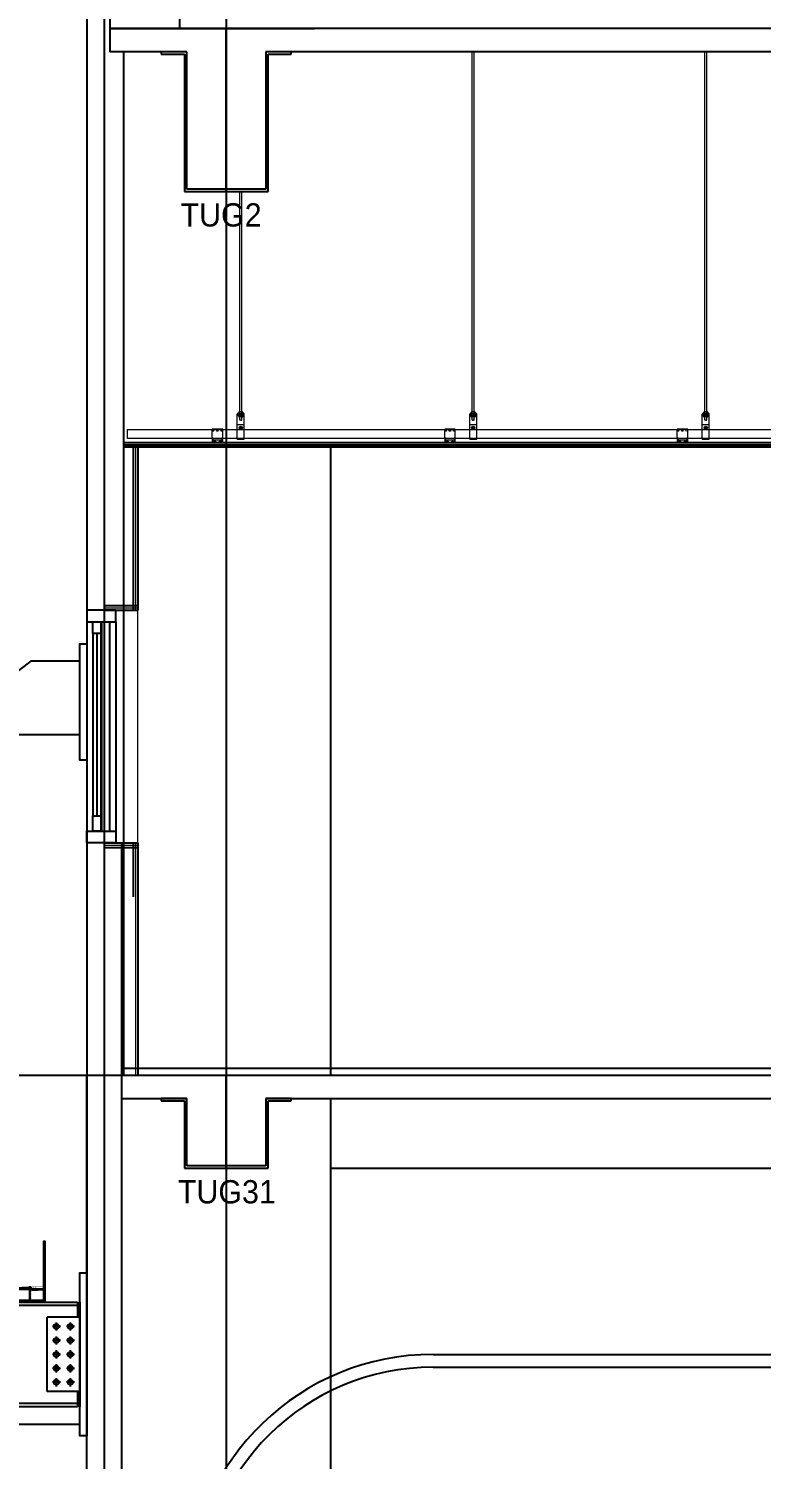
# Model space of a CAD drawing. Extents: x 152195838 to 323921156, y 365159662 to 730681027.
# Drawn here: x 160280520 to 160283672, y 365314912 to 365321063 of the extents above; entities that cross this region are included whole.
import ezdxf
from ezdxf.enums import TextEntityAlignment as Align

# ---------------------------------------------------------------- set-up
doc = ezdxf.new("R2010")
doc.units = 0
doc.header["$MEASUREMENT"] = 0
doc.linetypes.add('CEN', pattern=[63, 60, -1, 1, -1])
doc.linetypes.add('main-sec$0$CONTIN', pattern=[0])
doc.layers.get('0').update_dxf_attribs({"linetype": 'CONTINUOUS'})
doc.layers.get('Defpoints').update_dxf_attribs({"linetype": 'CONTINUOUS'})
for name, color, linetype in [('4A.TEC CEN', 1, 'CEN'), ('4A.TEC 단열재', 252, 'CONTINUOUS'), ('4A.TEC 마감선 2', 5, 'CONTINUOUS'), ('4A.TEC 벽체 3', 4, 'CONTINUOUS'), ('4WID', 4, 'CONTINUOUS'), ('ELE', 4, 'CONTINUOUS'), ('FIN', 6, 'CONTINUOUS'), ('k-BESTO', 4, 'CONTINUOUS'), ('main-sec$0$5', 5, 'CONTINUOUS'), ('main-sec$0$6', 6, 'CONTINUOUS'), ('main-sec$0$7', 3, 'CONTINUOUS'), ('main-sec$0$BOLT', 8, 'CONTINUOUS'), ('main-sec$0$COR', 4, 'CONTINUOUS'), ('main-sec$0$EMBEDDED', 4, 'CONTINUOUS'), ('main-sec$0$FIN', 6, 'CONTINUOUS'), ('main-sec$0$INSUL', 8, 'CONTINUOUS'), ('main-sec$0$MAIN', 1, 'CONTINUOUS'), ('main-sec$0$MAIN G', 2, 'CONTINUOUS'), ('main-sec$0$PNL', 7, 'CONTINUOUS'), ('main-sec$0$TPOSHEET', 7, 'CONTINUOUS'), ('main-sec$0$WEB_PL', 1, 'CONTINUOUS'), ('main-sec$0$~FLASHING', 4, 'CONTINUOUS'), ('OHD', 4, 'CONTINUOUS'), ('㈜SE&C 기둥', 2, 'CONTINUOUS'), ('㈜SE&C 벽체 1', 2, 'CONTINUOUS'), ('㈜SE&C 벽체 4', 7, 'CONTINUOUS'), ('㈜SE&C 심볼', 7, 'CONTINUOUS')]:
    doc.layers.add(name, color=color, linetype=linetype)
doc.layers.add('CEIL', color=9, linetype='CONTINUOUS', lineweight=0)
doc.layers.add('DEFPOINT', color=135, linetype='CONTINUOUS', plot=False)
doc.styles.add('돋움', font='')
doc.styles.get('돋움').set_extended_font_data('돋움')

# ---------------------------------------------------------------- blocks, each defined once
blk = doc.blocks.new('main-sec$0$A$C51EC2C76')
at = {"layer": 'main-sec$0$6'}
for p, q in [((25.1, 55.9), (25.4, 56.2)), ((33.3, 55.9), (25.1, 55.9)), ((25.1, 55.2), (25.1, 55.9)), ((25.1, 53.5), (25.1, 55.2)), ((33.3, 53.5), (25.1, 53.5)), ((25.4, 56.2), (32.9, 56.2)), ((31.8, 50.3), (26.6, 44.9)), ((31.8, 46.6), (26.6, 41.1)), ((31.8, 43.1), (26.6, 37.7)), ((31.8, 39.6), (26.6, 34.2)), ((31.8, 36.4), (26.6, 31)), ((31.8, 33.1), (26.6, 27.6)), ((31.8, 29.7), (26.6, 24.3)), ((31.8, 26.4), (26.6, 20.9)), ((31.8, 23.2), (26.6, 17.7)), ((31.8, 19.9), (26.6, 14.5)), ((31.8, 16.7), (26.6, 11.2)), ((31.8, 13.2), (26.6, 7.8)), ((31.8, 9.4), (26.6, 3.9)), ((27.2, 55.9), (27.2, 53.5)), ((28.6, 0.6), (28.6, 52.9)), ((28.6, 0.6), (29.2, 0)), ((29.2, 0), (29.8, 0.6)), ((29.8, 0.6), (29.8, 52.9)), ((31.1, 55.9), (31.1, 53.5)), ((32.9, 56.2), (33.3, 55.9)), ((33.3, 55.9), (33.3, 53.5))]:
    blk.add_line(p, q, dxfattribs=at)
at = {"layer": 'main-sec$0$6', "const_width": 0.71}
for points in [[(0.2, 54.1), (2.4, 52.9), (4.9, 52.9), (5.1, 53.1), (5.4, 53.7), (5.7, 54.1), (6, 54.5), (6.9, 55.1), (7.7, 55.3), (8.1, 55.3), (9, 55.1), (9.8, 54.4), (10, 54.1), (10.4, 53.5), (10.6, 53.1), (11.1, 52.9), (13.1, 52.9), (14.8, 52.9), (16.1, 52.9), (16.3, 53.3), (16.7, 54.1), (17.4, 55), (18.2, 55.7), (18.7, 55.9), (19.6, 56.2), (20.4, 56.1), (21.5, 55.8), (22.3, 55.1), (22.9, 54.5), (23.1, 54.1), (23.4, 53.6), (23.6, 53.2), (24.1, 52.9), (25.6, 52.9), (27.5, 52.9), (29.2, 52.9)], [(58.3, 54.1), (56.1, 52.9), (53.5, 52.9), (53.3, 53.1), (53, 53.7), (52.8, 54.1), (52.5, 54.5), (51.6, 55.1), (50.7, 55.3), (50.4, 55.3), (49.5, 55.1), (48.7, 54.4), (48.4, 54.1), (48.1, 53.5), (47.9, 53.1), (47.4, 52.9), (45.4, 52.9), (43.7, 52.9), (42.4, 52.9), (42.2, 53.3), (41.8, 54.1), (41.1, 55), (40.3, 55.7), (39.8, 55.9), (38.8, 56.2), (38, 56.1), (37, 55.8), (36.1, 55.1), (35.6, 54.5), (35.3, 54.1), (35.1, 53.6), (34.9, 53.2), (34.3, 52.9), (32.9, 52.9), (30.9, 52.9), (29.2, 52.9)]]:
    blk.add_lwpolyline(points, dxfattribs=at)
blk = doc.blocks.new('rwe')
at = {"layer": 'main-sec$0$5'}
blk.add_lwpolyline([(8534461.5, -367782), (8539709.5, -367980.3), (8539709.5, -368030.3), (8534459.5, -367831.9), (8534459.5, -367756.9), (8534409.5, -367756.9), (8534409.5, -368856.9), (8540409.5, -368856.9)], dxfattribs=at)
at = {"layer": 'main-sec$0$7', "color": 8}
for points in [[(8540409.5, -365576.9), (8540199.5, -365576.9), (8539949.5, -365764.4), (8539955.5, -365772.4)], [(8540039.5, -365884.4), (8540045.1, -365891.9), (8540409.5, -365891.9)]]:
    blk.add_lwpolyline(points, dxfattribs=at)
at = {"layer": 'main-sec$0$BOLT', "color": 8, "linetype": 'Continuous'}
for p, q in [((8540326.9, -368436.9), (8540292.1, -368436.9)), ((8540309.5, -368454.3), (8540309.5, -368419.5)), ((8540386.9, -368436.9), (8540352.1, -368436.9)), ((8540369.5, -368454.3), (8540369.5, -368419.5)), ((8540326.9, -368496.9), (8540292.1, -368496.9)), ((8540309.5, -368514.3), (8540309.5, -368479.5)), ((8540386.9, -368496.9), (8540352.1, -368496.9)), ((8540369.5, -368514.3), (8540369.5, -368479.5)), ((8540326.9, -368556.9), (8540292.1, -368556.9)), ((8540309.5, -368574.3), (8540309.5, -368539.5)), ((8540386.9, -368556.9), (8540352.1, -368556.9)), ((8540369.5, -368574.3), (8540369.5, -368539.5)), ((8540326.9, -368616.9), (8540292.1, -368616.9)), ((8540309.5, -368634.3), (8540309.5, -368599.5)), ((8540386.9, -368616.9), (8540352.1, -368616.9)), ((8540369.5, -368634.3), (8540369.5, -368599.5)), ((8540326.9, -368676.9), (8540292.1, -368676.9)), ((8540309.5, -368694.3), (8540309.5, -368659.5)), ((8540386.9, -368676.9), (8540352.1, -368676.9)), ((8540369.5, -368694.3), (8540369.5, -368659.5))]:
    blk.add_line(p, q, dxfattribs=at)
for centre in [(8540309.5, -368436.9), (8540369.5, -368436.9), (8540309.5, -368496.9), (8540369.5, -368496.9), (8540309.5, -368556.9), (8540369.5, -368556.9), (8540309.5, -368616.9), (8540369.5, -368616.9), (8540309.5, -368676.9), (8540369.5, -368676.9)]:
    blk.add_circle(centre, 11, dxfattribs=at)
at = {"layer": 'main-sec$0$COR'}
blk.add_lwpolyline([(8539614.5, -368025.2), (8539614.5, -368326.9), (8540254.5, -368326.9), (8540254.5, -368069.5), (8540259.5, -368069.5), (8540259.5, -368331.9), (8539609.5, -368331.9), (8539609.5, -368030.1)], dxfattribs=at)
at = {"layer": 'main-sec$0$EMBEDDED', "color": 8}
for points in [[(8540439.5, -366001.9), (8540409.5, -366001.9), (8540409.5, -365501.9), (8540439.5, -365501.9)], [(8540439.5, -368906.9), (8540409.5, -368906.9), (8540409.5, -368206.9), (8540439.5, -368206.9)]]:
    blk.add_lwpolyline(points, close=True, dxfattribs=at)
at = {"layer": 'main-sec$0$FIN'}
blk.add_line((8540259.5, -368279), (8540202.8, -368281.9), dxfattribs=at)
at = {"layer": 'main-sec$0$INSUL'}
for p, q in [((8540040.8, -368270.9), (8540203.3, -368270.9)), ((8540040.8, -368271.8), (8540203.3, -368271.8))]:
    blk.add_line(p, q, dxfattribs=at)
at = {"layer": 'main-sec$0$MAIN', "color": 8, "linetype": 'Continuous'}
for p, q in [((8540409.5, -368331.9), (8540409.5, -368396.9)), ((8540409.5, -368716.9), (8540409.5, -368781.9))]:
    blk.add_line(p, q, dxfattribs=at)
at = {"layer": 'main-sec$0$MAIN', "color": 8, "linetype": 'main-sec$0$CONTIN'}
blk.add_line((8540409.5, -368396.9), (8540409.5, -368716.9), dxfattribs=at)
at = {"layer": 'main-sec$0$MAIN G'}
for p, q in [((8540399.5, -368331.9), (8540399.5, -368396.9)), ((8540399.5, -368716.9), (8540399.5, -368781.9))]:
    blk.add_line(p, q, dxfattribs=at)
for points in [[(8540399.5, -368781.9), (8534509.5, -368781.9), (8534509.5, -368331.9), (8540399.5, -368331.9)], [(8540399.5, -368767.9), (8534509.5, -368767.9), (8534509.5, -368345.9), (8540399.5, -368345.9)]]:
    blk.add_lwpolyline(points, dxfattribs=at)
at = {"layer": 'main-sec$0$MAIN G', "color": 8}
for points in [[(8540409.5, -368331.9), (8540409.5, -368331.9), (8540409.5, -368781.9), (8540409.5, -368781.9)], [(8540409.5, -368345.9), (8540409.5, -368345.9), (8540409.5, -368767.9), (8540409.5, -368767.9)]]:
    blk.add_lwpolyline(points, dxfattribs=at)
at = {"layer": 'main-sec$0$PNL'}
for p, q in [((8540254.5, -368276.9), (8539668, -368276.9)), ((8540254.5, -368277.9), (8539668, -368277.9)), ((8540254.5, -368325.9), (8539618, -368325.9)), ((8540254.5, -368326.9), (8539618, -368326.9)), ((8539668, -368331.9), (8540259.5, -368331.9))]:
    blk.add_line(p, q, dxfattribs=at)
at = {"layer": 'main-sec$0$TPOSHEET', "const_width": 1.5}
for points in [[(8540251.6, -368069.9), (8540251.6, -368265.4), (8540171.1, -368265.4), (8540152.6, -368268.4), (8540113.7, -368268.4)], [(8540251.4, -368272.9), (8539667.5, -368272.9)], [(8539667.5, -368272.9), (8540201.6, -368272.9)]]:
    blk.add_lwpolyline(points, dxfattribs=at)
at = {"layer": 'main-sec$0$WEB_PL', "color": 8, "linetype": 'Continuous'}
for p, q in [((8540409.5, -368396.9), (8540269.5, -368396.9)), ((8540269.5, -368716.9), (8540269.5, -368396.9)), ((8540409.5, -368716.9), (8540269.5, -368716.9))]:
    blk.add_line(p, q, dxfattribs=at)
at = {"layer": 'main-sec$0$~FLASHING'}
blk.add_lwpolyline([(8540155.5, -368326.9), (8540155.5, -368327.9), (8540254.5, -368327.9, 0.414214), (8540255.5, -368326.9), (8540255.5, -368227.9), (8540254.5, -368227.9), (8540254.5, -368326.9)], format="xyb", close=True, dxfattribs=at)
at = {"layer": 'main-sec$0$TPOSHEET', "xscale": -1}
blk.add_blockref('main-sec$0$A$C51EC2C76', (8540224.1, -368323.8), dxfattribs=at)
blk = doc.blocks.new('zw$3958')
at = {"layer": 'OHD', "color": 4}
for p, q in [((1202.4, 3855, -34510), (4505.4, 3855, -34510)), ((1202.4, 3800, -34510), (4505.4, 3800, -34510))]:
    blk.add_line(p, q, dxfattribs=at)
for radius, end in [(1055, 177.91988), (1000, 179.50757)]:
    blk.add_arc((1202.4, 2800, -34510), radius, 90, end, dxfattribs=at)
blk = doc.blocks.new('zw$BDDA')
at = {"layer": '4WID'}
for p, q in [((0, 950), (0, 50)), ((125, 950), (125, 50))]:
    blk.add_line(p, q, dxfattribs=at)
at = {"layer": '4WID', "color": 253}
for p, q in [((64, 950), (64, 50)), ((99, 50), (99, 950)), ((43.5, 900), (43.5, 115))]:
    blk.add_line(p, q, dxfattribs=at)
at = {"layer": '4WID', "color": 251}
for p, q in [((26, 900), (26, 115)), ((61, 900), (61, 115))]:
    blk.add_line(p, q, dxfattribs=at)
at = {"layer": '4WID'}
for points in [[(0, 950), (125, 950), (125, 1000), (0, 1000), (0, 950)], [(26, 900), (26, 950), (61, 950), (61, 900), (26, 900)], [(26, 115), (61, 115), (61, 50), (26, 50), (26, 115)], [(0, 50), (125, 50), (125, 0), (0, 0), (0, 50)]]:
    blk.add_lwpolyline(points, dxfattribs=at)
blk = doc.blocks.new('A$Cb64c31fe')
at = {"layer": 'Defpoints'}
for p, q in [((0, 574.7), (760, 574.7)), ((380, 174.7), (380, 574.7))]:
    blk.add_line(p, q, dxfattribs=at)
at = {"layer": 'k-BESTO'}
for p, q in [((100, 474.7), (100, 464.7)), ((210, 474.7), (100, 474.7)), ((100, 474.7), (100, 474.7)), ((100, 464.7), (200, 464.7)), ((200, 464.7), (200, 174.7)), ((210, 184.7), (210, 474.7)), ((660, 474.7), (550, 474.7)), ((550, 474.7), (550, 184.7)), ((560, 174.7), (560, 464.7)), ((560, 464.7), (660, 464.7)), ((660, 464.7), (660, 474.7)), ((550, 184.7), (210, 184.7)), ((200, 174.7), (560, 174.7))]:
    blk.add_line(p, q, dxfattribs=at)
at = {"layer": 'DEFPOINT', "linetype": 'ByBlock', "style": '돋움'}
blk.add_text('TUG31', height=100, dxfattribs=at).set_placement((172, 73.8), align=Align.MIDDLE_LEFT)
blk = doc.blocks.new('A$Cfcc944ae')
at = {"layer": 'Defpoints'}
for p, q in [((0, 924.7), (760, 924.7)), ((380, 224.7), (380, 924.7))]:
    blk.add_line(p, q, dxfattribs=at)
at = {"layer": 'k-BESTO'}
for p, q in [((100, 824.7), (100, 814.7)), ((210, 824.7), (100, 824.7)), ((100, 824.7), (100, 824.7)), ((100, 814.7), (200, 814.7)), ((200, 814.7), (200, 224.7)), ((210, 234.7), (210, 824.7)), ((660, 824.7), (550, 824.7)), ((550, 824.7), (550, 234.7)), ((560, 224.7), (560, 814.7)), ((560, 814.7), (660, 814.7)), ((660, 814.7), (660, 824.7)), ((200, 224.7), (560, 224.7)), ((550, 234.7), (210, 234.7))]:
    blk.add_line(p, q, dxfattribs=at)
at = {"layer": 'DEFPOINT', "linetype": 'ByBlock', "style": '돋움'}
blk.add_text('TUG2', height=100, dxfattribs=at).set_placement((183.6, 123.8), align=Align.MIDDLE_LEFT)
blk = doc.blocks.new('dwg4BB8')
at = {"layer": '4A.TEC 단열재'}
blk.add_lwpolyline([(22060, 5500), (22060, 9900)], dxfattribs=at)
at = {"layer": '4A.TEC 마감선 2'}
for p, q in [((21975, 7520), (22120, 7520)), ((21975, 7500), (22120, 7500)), ((21975, 6500), (22120, 6500)), ((21975, 6480), (22120, 6480)), ((22050, 5530), (33950, 5530))]:
    blk.add_line(p, q, dxfattribs=at)
at = {"layer": '4A.TEC 마감선 2', "color": 254, "lineweight": 0, "ltscale": 15}
for p, q in [((21975, 7510), (22120, 7510)), ((22120, 6500), (22120, 7500)), ((21975, 6490), (22120, 6490))]:
    blk.add_line(p, q, dxfattribs=at)
at = {"layer": '4A.TEC 마감선 2'}
for points in [[(22100, 8200), (22100, 7500)], [(22120, 8200), (22120, 7500)], [(22100, 6500), (22100, 6267.7)], [(22120, 6500), (22120, 5500)]]:
    blk.add_lwpolyline(points, dxfattribs=at)
at = {"layer": '4A.TEC 마감선 2', "color": 254, "lineweight": 0, "ltscale": 15}
for points in [[(22110, 8200), (22110, 7500)], [(22110, 6500), (22110, 5500)]]:
    blk.add_lwpolyline(points, dxfattribs=at)
at = {"layer": 'CEIL'}
for p, q in [((23558.2, 8343.4), (23558.2, 9900)), ((23567.2, 8343.4), (23567.2, 9900)), ((24558.2, 8343.4), (24558.2, 9900)), ((24567.2, 8343.4), (24567.2, 9900)), ((22558.2, 8343.4), (22558.2, 9300)), ((22567.2, 8343.4), (22567.2, 9300)), ((22547.7, 8235), (22547.7, 8343.4)), ((22577.7, 8343.4), (22547.7, 8343.4)), ((22547.7, 8339.4), (22577.7, 8339.4)), ((22576.2, 8345.4), (22549.2, 8345.4)), ((22549.2, 8345.4), (22549.2, 8343.4)), ((22549.2, 8337.4), (22549.2, 8339.4)), ((22549.2, 8337.4), (22576.2, 8337.4)), ((22553.7, 8349.9), (22553.7, 8345.4)), ((22553.7, 8332.9), (22553.7, 8337.4)), ((22569.7, 8351.9), (22555.7, 8351.9)), ((22569.7, 8330.9), (22555.7, 8330.9)), ((22558.2, 8317.9), (22558.2, 8339.4)), ((22565.2, 8315.9), (22560.2, 8315.9)), ((22567.2, 8317.9), (22567.2, 8339.4)), ((22571.7, 8349.9), (22571.7, 8345.4)), ((22571.7, 8332.9), (22571.7, 8337.4)), ((22576.2, 8345.4), (22576.2, 8343.4)), ((22576.2, 8337.4), (22576.2, 8339.4)), ((22577.7, 8235), (22577.7, 8343.4)), ((23547.7, 8235), (23547.7, 8343.4)), ((23577.7, 8343.4), (23547.7, 8343.4)), ((23547.7, 8339.4), (23577.7, 8339.4)), ((23576.2, 8345.4), (23549.2, 8345.4)), ((23549.2, 8345.4), (23549.2, 8343.4)), ((23549.2, 8337.4), (23549.2, 8339.4)), ((23549.2, 8337.4), (23576.2, 8337.4)), ((23553.7, 8349.9), (23553.7, 8345.4)), ((23553.7, 8332.9), (23553.7, 8337.4)), ((23569.7, 8351.9), (23555.7, 8351.9)), ((23569.7, 8330.9), (23555.7, 8330.9)), ((23558.2, 8317.9), (23558.2, 8339.4)), ((23565.2, 8315.9), (23560.2, 8315.9)), ((23567.2, 8317.9), (23567.2, 8339.4)), ((23571.7, 8349.9), (23571.7, 8345.4)), ((23571.7, 8332.9), (23571.7, 8337.4)), ((23576.2, 8345.4), (23576.2, 8343.4)), ((23576.2, 8337.4), (23576.2, 8339.4)), ((23577.7, 8235), (23577.7, 8343.4)), ((24547.7, 8235), (24547.7, 8343.4)), ((24577.7, 8343.4), (24547.7, 8343.4)), ((24547.7, 8339.4), (24577.7, 8339.4)), ((24576.2, 8345.4), (24549.2, 8345.4)), ((24549.2, 8345.4), (24549.2, 8343.4)), ((24549.2, 8337.4), (24549.2, 8339.4)), ((24549.2, 8337.4), (24576.2, 8337.4)), ((24553.7, 8349.9), (24553.7, 8345.4)), ((24553.7, 8332.9), (24553.7, 8337.4)), ((24569.7, 8351.9), (24555.7, 8351.9)), ((24569.7, 8330.9), (24555.7, 8330.9)), ((24558.2, 8317.9), (24558.2, 8339.4)), ((24565.2, 8315.9), (24560.2, 8315.9)), ((24567.2, 8317.9), (24567.2, 8339.4)), ((24571.7, 8349.9), (24571.7, 8345.4)), ((24571.7, 8332.9), (24571.7, 8337.4)), ((24576.2, 8345.4), (24576.2, 8343.4)), ((24576.2, 8337.4), (24576.2, 8339.4)), ((24577.7, 8235), (24577.7, 8343.4)), ((22075, 8238), (22075, 8276)), ((22485.2, 8278), (22440.2, 8278)), ((22440.2, 8243), (22440.2, 8278)), ((22443.1, 8269), (22440.2, 8269)), ((22445.2, 8238), (22440.2, 8243)), ((22447.2, 8269), (22444.1, 8269)), ((22447.2, 8273.7), (22447.2, 8278)), ((22447.2, 8269), (22447.2, 8272.4)), ((22459.2, 8273.7), (22459.2, 8278)), ((22459.2, 8269), (22459.2, 8272.4)), ((22462.4, 8269), (22459.2, 8269)), ((22466.2, 8269), (22463.7, 8269)), ((22466.2, 8273.7), (22466.2, 8278)), ((22466.2, 8269), (22466.2, 8272.4)), ((22478.2, 8273.7), (22478.2, 8278)), ((22478.2, 8269), (22478.2, 8272.4)), ((22480.6, 8269), (22478.2, 8269)), ((22480.2, 8238), (22485.2, 8243)), ((22485.2, 8269), (22482.2, 8269)), ((22485.2, 8243), (22485.2, 8278)), ((22577.7, 8295.8), (22547.7, 8295.8)), ((22555.7, 8283.3), (22569.7, 8283.3)), ((22562.7, 8276.7), (22562.7, 8290.3)), ((23485.2, 8278), (23440.2, 8278)), ((23440.2, 8243), (23440.2, 8278)), ((23443.1, 8269), (23440.2, 8269)), ((23445.2, 8238), (23440.2, 8243)), ((23447.2, 8269), (23444.1, 8269)), ((23447.2, 8273.7), (23447.2, 8278)), ((23447.2, 8269), (23447.2, 8272.4)), ((23459.2, 8273.7), (23459.2, 8278)), ((23459.2, 8269), (23459.2, 8272.4)), ((23462.4, 8269), (23459.2, 8269)), ((23466.2, 8269), (23463.7, 8269)), ((23466.2, 8273.7), (23466.2, 8278)), ((23466.2, 8269), (23466.2, 8272.4)), ((23478.2, 8273.7), (23478.2, 8278)), ((23478.2, 8269), (23478.2, 8272.4)), ((23480.6, 8269), (23478.2, 8269)), ((23480.2, 8238), (23485.2, 8243)), ((23485.2, 8269), (23482.2, 8269)), ((23485.2, 8243), (23485.2, 8278)), ((23577.7, 8295.8), (23547.7, 8295.8)), ((23555.7, 8283.3), (23569.7, 8283.3)), ((23562.7, 8276.7), (23562.7, 8290.3)), ((24440.2, 8243), (24440.2, 8278)), ((24485.2, 8278), (24440.2, 8278)), ((24443.1, 8269), (24440.2, 8269)), ((24445.2, 8238), (24440.2, 8243)), ((24447.2, 8269), (24444.1, 8269)), ((24447.2, 8273.7), (24447.2, 8278)), ((24447.2, 8269), (24447.2, 8272.4)), ((24459.2, 8273.7), (24459.2, 8278)), ((24459.2, 8269), (24459.2, 8272.4)), ((24462.4, 8269), (24459.2, 8269)), ((24466.2, 8269), (24463.7, 8269)), ((24466.2, 8273.7), (24466.2, 8278)), ((24466.2, 8269), (24466.2, 8272.4)), ((24478.2, 8273.7), (24478.2, 8278)), ((24478.2, 8269), (24478.2, 8272.4)), ((24480.6, 8269), (24478.2, 8269)), ((24480.2, 8238), (24485.2, 8243)), ((24485.2, 8269), (24482.2, 8269)), ((24485.2, 8243), (24485.2, 8278)), ((24577.7, 8295.8), (24547.7, 8295.8)), ((24555.7, 8283.3), (24569.7, 8283.3)), ((24562.7, 8276.7), (24562.7, 8290.3)), ((22440.2, 8238), (22440.2, 8219)), ((22445.2, 8238), (22440.2, 8238)), ((22440.2, 8219), (22446.2, 8219)), ((22442.2, 8236), (22442.2, 8221)), ((22445.2, 8236), (22442.2, 8236)), ((22483.2, 8230), (22442.2, 8230)), ((22442.2, 8221), (22444.5, 8221)), ((22445.2, 8236), (22445.2, 8238)), ((22456.2, 8219), (22469.2, 8219)), ((22457.9, 8221), (22467.5, 8221)), ((22479.2, 8219), (22485.2, 8219)), ((22485.2, 8238), (22480.2, 8238)), ((22480.2, 8236), (22480.2, 8238)), ((22483.2, 8236), (22480.2, 8236)), ((22480.9, 8221), (22483.2, 8221)), ((22483.2, 8221), (22483.2, 8236)), ((22485.2, 8219), (22485.2, 8238)), ((22547.7, 8235), (22577.7, 8235)), ((23445.2, 8238), (23440.2, 8238)), ((23440.2, 8238), (23440.2, 8219)), ((23440.2, 8219), (23446.2, 8219)), ((23445.2, 8236), (23442.2, 8236)), ((23442.2, 8236), (23442.2, 8221)), ((23483.2, 8230), (23442.2, 8230)), ((23442.2, 8221), (23444.5, 8221)), ((23445.2, 8236), (23445.2, 8238)), ((23456.2, 8219), (23469.2, 8219)), ((23457.9, 8221), (23467.5, 8221)), ((23479.2, 8219), (23485.2, 8219)), ((23480.2, 8236), (23480.2, 8238)), ((23485.2, 8238), (23480.2, 8238)), ((23483.2, 8236), (23480.2, 8236)), ((23480.9, 8221), (23483.2, 8221)), ((23483.2, 8221), (23483.2, 8236)), ((23485.2, 8219), (23485.2, 8238)), ((23547.7, 8235), (23577.7, 8235)), ((24440.2, 8238), (24440.2, 8219)), ((24445.2, 8238), (24440.2, 8238)), ((24440.2, 8219), (24446.2, 8219)), ((24442.2, 8236), (24442.2, 8221)), ((24445.2, 8236), (24442.2, 8236)), ((24483.2, 8230), (24442.2, 8230)), ((24442.2, 8221), (24444.5, 8221)), ((24445.2, 8236), (24445.2, 8238)), ((24456.2, 8219), (24469.2, 8219)), ((24457.9, 8221), (24467.5, 8221)), ((24479.2, 8219), (24485.2, 8219)), ((24485.2, 8238), (24480.2, 8238)), ((24480.2, 8236), (24480.2, 8238)), ((24483.2, 8236), (24480.2, 8236)), ((24480.9, 8221), (24483.2, 8221)), ((24483.2, 8221), (24483.2, 8236)), ((24485.2, 8219), (24485.2, 8238)), ((24547.7, 8235), (24577.7, 8235))]:
    blk.add_line(p, q, dxfattribs=at)
for points in [[(22075, 8276), (33975, 8276)], [(33975, 8238), (22075, 8238)]]:
    blk.add_lwpolyline(points, dxfattribs=at)
for centre, radius in [((22562.7, 8283.3), 7), ((22562.7, 8283.3), 5), ((23562.7, 8283.3), 7), ((23562.7, 8283.3), 5), ((24562.7, 8283.3), 7), ((24562.7, 8283.3), 5)]:
    blk.add_circle(centre, radius, dxfattribs=at)
for centre, radius, start, end in [((22555.7, 8349.9), 2, 90, 180), ((22555.7, 8332.9), 2, 180, 270), ((22560.2, 8317.9), 2, 180, 270), ((22565.2, 8317.9), 2, 270, 0), ((22565.2, 8317.9), 2, 270, 0), ((22569.7, 8349.9), 2, 0, 90), ((22569.7, 8332.9), 2, 270, 0), ((23555.7, 8349.9), 2, 90, 180), ((23555.7, 8332.9), 2, 180, 270), ((23560.2, 8317.9), 2, 180, 270), ((23565.2, 8317.9), 2, 270, 0), ((23565.2, 8317.9), 2, 270, 0), ((23569.7, 8349.9), 2, 0, 90), ((23569.7, 8332.9), 2, 270, 0), ((24555.7, 8349.9), 2, 90, 180), ((24555.7, 8332.9), 2, 180, 270), ((24560.2, 8317.9), 2, 180, 270), ((24565.2, 8317.9), 2, 270, 0), ((24565.2, 8317.9), 2, 270, 0), ((24569.7, 8349.9), 2, 0, 90), ((24569.7, 8332.9), 2, 270, 0), ((22451.2, 8219), 7, 16.60155, 163.39845), ((22451.2, 8219), 5, 0, 180), ((22474.2, 8219), 7, 16.60155, 163.39845), ((22474.2, 8219), 5, 0, 180), ((23451.2, 8219), 7, 16.60155, 163.39845), ((23451.2, 8219), 5, 0, 180), ((23474.2, 8219), 7, 16.60155, 163.39845), ((23474.2, 8219), 5, 0, 180), ((24451.2, 8219), 7, 16.60155, 163.39845), ((24451.2, 8219), 5, 0, 180), ((24474.2, 8219), 7, 16.60155, 163.39845), ((24474.2, 8219), 5, 0, 180)]:
    blk.add_arc(centre, radius, start, end, dxfattribs=at)
at = {"layer": 'FIN'}
for p, q in [((34000, 8219), (22060, 8219)), ((34000, 8209.5), (22060, 8209.5)), ((34000, 8200), (22060, 8200))]:
    blk.add_line(p, q, dxfattribs=at)
at = {"layer": '㈜SE&C 기둥', "color": 8, "ltscale": 0.5}
for points in [[(22950, 5500), (22950, 8200)], [(22050, 6500), (22050, 0)], [(22950, 0), (22950, 5400)], [(22050, 4600), (22050, 0)]]:
    blk.add_lwpolyline(points, dxfattribs=at)
at = {"layer": '㈜SE&C 벽체 1'}
for p, q in [((111100, 10000, 104238.1), (22000, 10000, -58.5)), ((22000, 10000), (22000, 9900)), ((22330, 9900, 327.8), (22000, 9900, -58.5)), ((27830, 9900, 6765.8), (22670, 9900, 725.7)), ((22050, 5500), (33950, 5500)), ((22050, 5500), (22050, 5400)), ((22050, 5400), (22330, 5400)), ((22670, 5400), (27830, 5400))]:
    blk.add_line(p, q, dxfattribs=at)
blk.add_lwpolyline([(22000, 10000), (22300, 10000), (22300, 10300), (22000, 10300)], close=True, dxfattribs=at)
at = {"layer": '㈜SE&C 벽체 4'}
blk.add_line((22950, 5100), (27820, 5100), dxfattribs=at)
at = {"layer": 'DEFPOINT'}
blk.add_blockref('zw$BDDA', (21900, 6500), dxfattribs=at)
at = {"layer": 'ELE'}
for name, p in [('A$Cfcc944ae', (22120, 9075.3)), ('A$Cb64c31fe', (22120, 4925.3))]:
    blk.add_blockref(name, p, dxfattribs=at)

msp = doc.modelspace()

# ---------------------------------------------------------------- linework, layer by layer
at = {"layer": '4A.TEC CEN', "color": 8, "ltscale": 500}
for p, q in [((160281370.07, 365362346.04), (160281370.07, 365292761.87)), ((160209434.12, 365316563.33), (160297692.46, 365316563.33))]:
    msp.add_line(p, q, dxfattribs=at)
at = {"layer": '4A.TEC 벽체 3', "linetype": 'ByBlock', "ltscale": 0.1}
msp.add_line((160280770.07, 365311063.33), (160280770.07, 365316563.33), dxfattribs=at)
for points in [[(160280920.07, 365342563.33), (160280770.07, 365342563.33), (160280770.07, 365315363.33)], [(160280920.07, 365342488.33), (160280845.07, 365342488.33), (160280845.07, 365311063.33)]]:
    msp.add_lwpolyline(points, dxfattribs=at)

# ---------------------------------------------------------------- block references
for name, p in [('rwe', (151740330.57, 365683920.24)), ('zw$3958', (160281057.32, 365311508.3, 34510))]:
    msp.add_blockref(name, p)
at = {"layer": '㈜SE&C 심볼'}
msp.add_blockref('dwg4BB8', (160258870.07, 365311063.33), dxfattribs=at)

doc.saveas('drawing.dxf')
